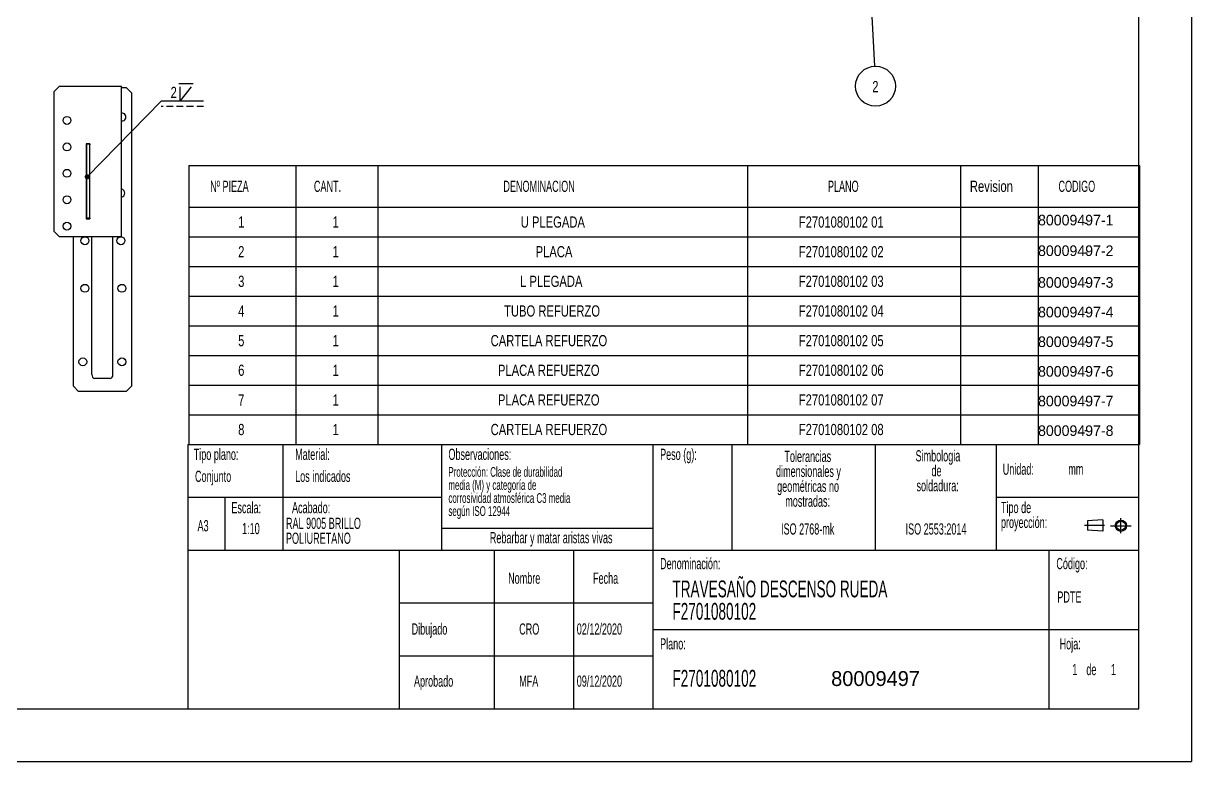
# Model space of a CAD drawing. Extents: x 0 to 420, y 0 to 297.
# Drawn here: x 198.9 to 420, y 0 to 139.6 of the extents above; entities that cross this region are included whole.
import ezdxf

# ---------------------------------------------------------------- set-up
doc = ezdxf.new("R2010")
doc.units = 0
for name, pattern in [('SLD-CENTRADA-TRAZOS-LARGOS', [19.05, 15.24, -1.27, 1.27, -1.27]), ('SLD-CONTINUA', [0]), ('SLD-DISCONTINUA', [1.905, 1.27, -0.635])]:
    doc.linetypes.add(name, pattern=pattern)
doc.layers.get('0').update_dxf_attribs({"linetype": 'CONTINUOUS'})
doc.layers.add('FORMATO', color=7, linetype='SLD-CONTINUA')
doc.layers.add('SLD-0', color=179, linetype='SLD-CONTINUA')
doc.styles.add('SLDTEXTSTYLE0', font='TXT', dxfattribs={"width": 0.605})
doc.styles.add('SLDTEXTSTYLE1', font='TXT', dxfattribs={"width": 0.75})
doc.dimstyles.new('SLDDIMSTYLE2', dxfattribs={"dimtxt": 0.18, "dimasz": 3.175, "dimexe": 0, "dimexo": 0.0625, "dimgap": 0, "dimtad": 0, "dimtih": 1, "dimtoh": 1, "dimdec": 0, "dimrnd": 1e-09, "dimzin": 0, "dimdsep": 46, "dimtxsty": 'Standard', "dimsah": 1, "dimcen": 0.09, "dimadec": 0, "dimazin": 0, "dimtfac": 3.175, "dimtdec": 0, "dimtofl": 0, "dimtmove": 0, "dimatfit": 3, "dimfxl": 0, "dimtolj": 1, "dimtzin": 0, "dimarcsym": 0})
doc.dimstyles.new('SLDDIMSTYLE3', dxfattribs={"dimtxt": 0.18, "dimasz": 0.976923, "dimexe": 0, "dimexo": 0.0625, "dimgap": 0, "dimtad": 0, "dimtih": 1, "dimtoh": 1, "dimdec": 0, "dimrnd": 1e-09, "dimzin": 0, "dimdsep": 46, "dimtxsty": 'Standard', "dimblk1": 'DOT', "dimblk2": 'DOT', "dimsah": 1, "dimcen": 0.09, "dimadec": 0, "dimazin": 0, "dimtfac": 0.976923, "dimtdec": 0, "dimtofl": 0, "dimtmove": 0, "dimatfit": 3, "dimldrblk": 'DOT', "dimfxl": 0, "dimtolj": 1, "dimtzin": 0, "dimarcsym": 0})

# ---------------------------------------------------------------- blocks, each defined once
blk = doc.blocks.new('BLOQUE3')
at = {"color": 7, "linetype": 'SLD-CONTINUA'}
for p, q in [((397.68, 130.95), (395.23, 130.77)), ((397.68, 130.95), (397.68, 129.16)), ((395.23, 130.77), (395.23, 129.34)), ((397.68, 129.16), (395.23, 129.34))]:
    blk.add_line(p, q, dxfattribs=at)
at = {"color": 7, "linetype": 'SLD-CENTRADA-TRAZOS-LARGOS'}
for p, q in [((400.52, 128.85), (400.52, 131.19)), ((397.92, 130.06), (394.8, 130.06)), ((398.88, 130.02), (402.16, 130.02))]:
    blk.add_line(p, q, dxfattribs=at)
at = {"color": 7, "linetype": 'SLD-CONTINUA'}
for radius in [0.892, 0.713]:
    blk.add_circle((400.52, 130.02), radius, dxfattribs=at)
blk = doc.blocks.new('SW_NOTE_0')
at = {"layer": 'SLD-0', "color": 0, "attachment_point": 2, "style": 'SLDTEXTSTYLE0'}
for s, insert, char_height in [('Tolerancias', (7.41, 2.73), 2.1167), ('dimensionales y', (7.54, -0.09), 2.1167), ('geométricas no', (7.46, -2.92), 2.1167), ('mostradas:', (7.38, -5.74), 2.117)]:
    blk.add_mtext(s, dxfattribs=dict(at, insert=insert, char_height=char_height))
blk = doc.blocks.new('SW_NOTE_0_1')
at = {"layer": 'SLD-0', "color": 0, "attachment_point": 1, "style": 'SLDTEXTSTYLE0'}
for s, insert, char_height in [('Tipo de', (0, 2.73), 2.117), ('proyección:', (0, -0.09), 2.1167)]:
    blk.add_mtext(s, dxfattribs=dict(at, insert=insert, char_height=char_height))
blk = doc.blocks.new('SW_NOTE_0_2')
at = {"layer": 'SLD-0', "color": 0, "char_height": 2.117, "attachment_point": 2, "style": 'SLDTEXTSTYLE0'}
for s, insert in [('Simbologia', (7.11, 2.73)), ('de', (6.84, -0.09)), ('soldadura:', (7.06, -2.92))]:
    blk.add_mtext(s, dxfattribs=dict(at, insert=insert))
blk = doc.blocks.new('SW_NOTE_0_4')
at = {"layer": 'SLD-0', "color": 0, "char_height": 2.1167, "attachment_point": 1, "style": 'SLDTEXTSTYLE0'}
for s, insert in [('RAL 9005 BRILLO', (0, 2.73)), ('POLIURETANO', (0, -0.09))]:
    blk.add_mtext(s, dxfattribs=dict(at, insert=insert))
blk = doc.blocks.new('SW_NOTE_0_5')
at = {"layer": 'SLD-0', "color": 0, "char_height": 1.8521, "attachment_point": 1, "style": 'SLDTEXTSTYLE0'}
for s, insert in [('Protección: Clase de durabilidad', (0, 2.39)), ('media (M) y categoría de', (0, -0.08)), ('corrosividad atmosférica C3 media', (0, -2.55)), ('según ISO 12944', (0, -5.02))]:
    blk.add_mtext(s, dxfattribs=dict(at, insert=insert))
blk = doc.blocks.new('SW_NOTE_0_6')
at = {"layer": 'SLD-0', "color": 0, "char_height": 3.175, "attachment_point": 1, "style": 'SLDTEXTSTYLE0'}
for s, insert in [('TRAVESAÑO DESCENSO RUEDA', (0, 4.09)), ('F2701080102', (0, -0.14))]:
    blk.add_mtext(s, dxfattribs=dict(at, insert=insert))
blk = doc.blocks.new('SW_TABLEANNOTATION_0')
at = {"layer": 'FORMATO', "color": 0}
for p, q in [((0, 0), (0, -7.91)), ((0, 0), (20.21, 0)), ((20.21, 0), (20.21, -7.91)), ((20.21, 0), (35.73, 0)), ((35.73, 0), (35.73, -7.91)), ((35.73, 0), (105.74, 0)), ((105.74, 0), (105.74, -7.91)), ((105.74, 0), (146.04, 0)), ((146.04, 0), (146.04, -7.91)), ((146.04, 0), (160.71, 0)), ((160.71, 0), (160.71, -7.91)), ((160.71, 0), (179.89, 0)), ((179.89, 0), (179.89, -7.91)), ((0, -7.91), (20.21, -7.91)), ((0, -7.91), (0, -13.52)), ((20.21, -7.91), (35.73, -7.91)), ((20.21, -7.91), (20.21, -13.52)), ((35.73, -7.91), (105.74, -7.91)), ((35.73, -7.91), (35.73, -13.52)), ((105.74, -7.91), (146.04, -7.91)), ((105.74, -7.91), (105.74, -13.52)), ((146.04, -7.91), (160.71, -7.91)), ((146.04, -7.91), (146.04, -13.52)), ((160.71, -7.91), (179.89, -7.91)), ((160.71, -7.91), (160.71, -13.52)), ((179.89, -7.91), (179.89, -13.52)), ((0, -13.52), (0, -19.12)), ((0, -13.52), (20.21, -13.52)), ((20.21, -13.52), (20.21, -19.12)), ((20.21, -13.52), (35.73, -13.52)), ((35.73, -13.52), (35.73, -19.12)), ((35.73, -13.52), (105.74, -13.52)), ((105.74, -13.52), (105.74, -19.12)), ((105.74, -13.52), (146.04, -13.52)), ((146.04, -13.52), (146.04, -19.12)), ((146.04, -13.52), (160.71, -13.52)), ((160.71, -13.52), (160.71, -19.12)), ((160.71, -13.52), (179.89, -13.52)), ((179.89, -13.52), (179.89, -19.12)), ((0, -19.12), (0, -24.73)), ((0, -19.12), (20.21, -19.12)), ((20.21, -19.12), (20.21, -24.73)), ((20.21, -19.12), (35.73, -19.12)), ((35.73, -19.12), (35.73, -24.73)), ((35.73, -19.12), (105.74, -19.12)), ((105.74, -19.12), (105.74, -24.73)), ((105.74, -19.12), (146.04, -19.12)), ((146.04, -19.12), (146.04, -24.73)), ((146.04, -19.12), (160.71, -19.12)), ((160.71, -19.12), (160.71, -24.73)), ((160.71, -19.12), (179.89, -19.12)), ((179.89, -19.12), (179.89, -24.73)), ((0, -24.73), (0, -30.34)), ((0, -24.73), (20.21, -24.73)), ((20.21, -24.73), (20.21, -30.34)), ((20.21, -24.73), (35.73, -24.73)), ((35.73, -24.73), (35.73, -30.34)), ((35.73, -24.73), (105.74, -24.73)), ((105.74, -24.73), (105.74, -30.34)), ((105.74, -24.73), (146.04, -24.73)), ((146.04, -24.73), (146.04, -30.34)), ((146.04, -24.73), (160.71, -24.73)), ((160.71, -24.73), (160.71, -30.34)), ((160.71, -24.73), (179.89, -24.73)), ((179.89, -24.73), (179.89, -30.34)), ((0, -30.34), (0, -35.94)), ((0, -30.34), (20.21, -30.34)), ((20.21, -30.34), (20.21, -35.94)), ((20.21, -30.34), (35.73, -30.34)), ((35.73, -30.34), (35.73, -35.94)), ((35.73, -30.34), (105.74, -30.34)), ((105.74, -30.34), (105.74, -35.94)), ((105.74, -30.34), (146.04, -30.34)), ((146.04, -30.34), (146.04, -35.94)), ((146.04, -30.34), (160.71, -30.34)), ((160.71, -30.34), (160.71, -35.94)), ((160.71, -30.34), (179.89, -30.34)), ((179.89, -30.34), (179.89, -35.94)), ((0, -35.94), (0, -41.55)), ((0, -35.94), (20.21, -35.94)), ((20.21, -35.94), (20.21, -41.55)), ((20.21, -35.94), (35.73, -35.94)), ((35.73, -35.94), (35.73, -41.55)), ((35.73, -35.94), (105.74, -35.94)), ((105.74, -35.94), (105.74, -41.55)), ((105.74, -35.94), (146.04, -35.94)), ((146.04, -35.94), (146.04, -41.55)), ((146.04, -35.94), (160.71, -35.94)), ((160.71, -35.94), (160.71, -41.55)), ((160.71, -35.94), (179.89, -35.94)), ((179.89, -35.94), (179.89, -41.55)), ((0, -41.55), (0, -47.16)), ((0, -41.55), (20.21, -41.55)), ((20.21, -41.55), (20.21, -47.16)), ((20.21, -41.55), (35.73, -41.55)), ((35.73, -41.55), (35.73, -47.16)), ((35.73, -41.55), (105.74, -41.55)), ((105.74, -41.55), (105.74, -47.16)), ((105.74, -41.55), (146.04, -41.55)), ((146.04, -41.55), (146.04, -47.16)), ((146.04, -41.55), (160.71, -41.55)), ((160.71, -41.55), (160.71, -47.16)), ((160.71, -41.55), (179.89, -41.55)), ((179.89, -41.55), (179.89, -47.16)), ((0, -47.16), (0, -52.76)), ((0, -47.16), (20.21, -47.16)), ((20.21, -47.16), (20.21, -52.76)), ((20.21, -47.16), (35.73, -47.16)), ((35.73, -47.16), (35.73, -52.76)), ((35.73, -47.16), (105.74, -47.16)), ((105.74, -47.16), (105.74, -52.76)), ((105.74, -47.16), (146.04, -47.16)), ((146.04, -47.16), (146.04, -52.76)), ((146.04, -47.16), (160.71, -47.16)), ((160.71, -47.16), (160.71, -52.76)), ((160.71, -47.16), (179.89, -47.16)), ((179.89, -47.16), (179.89, -52.76)), ((0, -52.76), (20.21, -52.76)), ((20.21, -52.76), (35.73, -52.76)), ((35.73, -52.76), (105.74, -52.76)), ((105.74, -52.76), (146.04, -52.76)), ((146.04, -52.76), (160.71, -52.76)), ((160.71, -52.76), (179.89, -52.76))]:
    blk.add_line(p, q, dxfattribs=at)
at = {"layer": 'FORMATO', "color": 0, "attachment_point": 1}
for s, insert, char_height, style in [('Nº PIEZA', (4.02, -2.88), 2.117, 'SLDTEXTSTYLE0'), ('CANT.', (23.66, -2.88), 2.117, 'SLDTEXTSTYLE0'), ('DENOMINACION', (59.52, -2.88), 2.1167, 'SLDTEXTSTYLE0'), ('PLANO', (120.95, -2.88), 2.117, 'SLDTEXTSTYLE0'), ('Revision', (147.81, -2.88), 2.117, 'SLDTEXTSTYLE1'), ('CODIGO', (164.58, -2.88), 2.117, 'SLDTEXTSTYLE0'), ('1', (9.32, -9.64), 2.12, 'SLDTEXTSTYLE1'), ('1', (27.19, -9.64), 2.12, 'SLDTEXTSTYLE1'), ('U PLEGADA', (62.8, -9.64), 2.117, 'SLDTEXTSTYLE1'), ('F2701080102 01', (115.43, -9.64), 2.1167, 'SLDTEXTSTYLE1'), ('-', (169.44, -9.64), 2.12, 'SLDTEXTSTYLE1'), ('2', (9.32, -15.25), 2.12, 'SLDTEXTSTYLE1'), ('1', (27.19, -15.25), 2.12, 'SLDTEXTSTYLE1'), ('PLACA', (65.62, -15.25), 2.117, 'SLDTEXTSTYLE1'), ('F2701080102 02', (115.43, -15.25), 2.1167, 'SLDTEXTSTYLE1'), ('-', (169.44, -15.25), 2.12, 'SLDTEXTSTYLE1'), ('3', (9.32, -20.85), 2.12, 'SLDTEXTSTYLE1'), ('1', (27.19, -20.85), 2.12, 'SLDTEXTSTYLE1'), ('L PLEGADA', (62.68, -20.85), 2.117, 'SLDTEXTSTYLE1'), ('F2701080102 03', (115.43, -20.85), 2.1167, 'SLDTEXTSTYLE1'), ('-', (169.44, -20.85), 2.12, 'SLDTEXTSTYLE1'), ('4', (9.32, -26.46), 2.12, 'SLDTEXTSTYLE1'), ('1', (27.19, -26.46), 2.12, 'SLDTEXTSTYLE1'), ('TUBO REFUERZO', (59.65, -26.46), 2.1167, 'SLDTEXTSTYLE1'), ('F2701080102 04', (115.43, -26.46), 2.1167, 'SLDTEXTSTYLE1'), ('-', (169.44, -26.46), 2.12, 'SLDTEXTSTYLE1'), ('5', (9.32, -32.07), 2.12, 'SLDTEXTSTYLE1'), ('1', (27.19, -32.07), 2.12, 'SLDTEXTSTYLE1'), ('CARTELA REFUERZO', (57.11, -32.07), 2.1167, 'SLDTEXTSTYLE1'), ('F2701080102 05', (115.43, -32.07), 2.1167, 'SLDTEXTSTYLE1'), ('-', (169.44, -32.07), 2.12, 'SLDTEXTSTYLE1'), ('6', (9.32, -37.67), 2.12, 'SLDTEXTSTYLE1'), ('1', (27.19, -37.67), 2.12, 'SLDTEXTSTYLE1'), ('PLACA REFUERZO', (58.49, -37.67), 2.1167, 'SLDTEXTSTYLE1'), ('F2701080102 06', (115.43, -37.67), 2.1167, 'SLDTEXTSTYLE1'), ('-', (169.44, -37.67), 2.12, 'SLDTEXTSTYLE1'), ('7', (9.32, -43.28), 2.12, 'SLDTEXTSTYLE1'), ('1', (27.19, -43.28), 2.12, 'SLDTEXTSTYLE1'), ('PLACA REFUERZO', (58.49, -43.28), 2.1167, 'SLDTEXTSTYLE1'), ('F2701080102 07', (115.43, -43.28), 2.1167, 'SLDTEXTSTYLE1'), ('-', (169.44, -43.28), 2.12, 'SLDTEXTSTYLE1'), ('8', (9.32, -48.88), 2.12, 'SLDTEXTSTYLE1'), ('1', (27.19, -48.88), 2.12, 'SLDTEXTSTYLE1'), ('CARTELA REFUERZO', (57.11, -48.88), 2.1167, 'SLDTEXTSTYLE1'), ('F2701080102 08', (115.43, -48.88), 2.1167, 'SLDTEXTSTYLE1'), ('-', (169.44, -48.88), 2.12, 'SLDTEXTSTYLE1')]:
    blk.add_mtext(s, dxfattribs=dict(at, insert=insert, char_height=char_height, style=style))
blk = doc.blocks.new('SW_NOTE_0_12')
at = {"layer": 'FORMATO', "color": 0}
blk.add_circle((0.2, -3.78), 3.79, dxfattribs=at)
at = {"layer": 'FORMATO', "color": 0, "insert": (0.18, -2.8), "char_height": 2.12, "attachment_point": 2, "style": 'SLDTEXTSTYLE1'}
blk.add_mtext('2', dxfattribs=at)
blk = doc.blocks.new('SW_SYMBOL_WELD_BUSB')
at = {"layer": 'FORMATO', "color": 0}
for q in [(200, 1000), (1000, 1000)]:
    blk.add_line((200, 0), q, dxfattribs=at)
blk = doc.blocks.new('SW_SYMBOL_WLDSI_FLT')
at = {"layer": 'FORMATO', "color": 0}
blk.add_line((0, 0), (1000, 0), dxfattribs=at)
blk = doc.blocks.new('SW_WELDSYMBOL_9')
at = {"layer": 'FORMATO', "color": 0}
blk.add_line((8, 0), (0, 0), dxfattribs=at)
at = {"layer": 'FORMATO', "color": 0, "linetype": 'SLD-DISCONTINUA'}
blk.add_line((8, -1), (0, -1), dxfattribs=at)
at = {"layer": 'FORMATO', "color": 0, "xscale": 0.0027037109375, "yscale": 0.0027037109375, "zscale": 0.0027037109375}
for name, p in [('SW_SYMBOL_WLDSI_FLT', (3.35, 3.37)), ('SW_SYMBOL_WELD_BUSB', (3.07, 0.01))]:
    blk.add_blockref(name, p, dxfattribs=at)
at = {"layer": 'FORMATO', "color": 0, "insert": (1.79, 2.73), "char_height": 2.12, "attachment_point": 1, "style": 'SLDTEXTSTYLE1'}
blk.add_mtext('2', dxfattribs=at)
blk = doc.blocks.new('_DOT')
at = {"color": 0, "linetype": 'ByBlock'}
blk.add_line((-0.5, 0), (-1, 0), dxfattribs=at)
at = {"color": 0, "linetype": 'ByBlock', "const_width": 0.5}
blk.add_lwpolyline([(-0.25, 0, 1), (0.25, 0, 1)], format="xyb", close=True, dxfattribs=at)

msp = doc.modelspace()

# ---------------------------------------------------------------- linework, layer by layer
at = {"color": 7, "linetype": 'SLD-CONTINUA'}
for p, q in [((420, 297), (420, 0)), ((410, 10), (410, 287)), ((205.751, 127.766), (204.751, 126.766)), ((204.751, 100.266), (204.751, 126.766)), ((205.751, 127.766), (216.251, 127.766)), ((216.251, 127.766), (217.451, 127.766)), ((217.451, 99.266), (217.451, 127.766)), ((217.451, 127.516), (218.351, 127.516)), ((219.351, 126.516), (218.351, 127.516)), ((219.351, 126.516), (219.351, 71.016)), ((217.551, 121.166), (217.451, 121.173)), ((210.801, 116.866), (210.801, 102.666)), ((211.501, 116.866), (210.801, 116.866)), ((210.851, 116.766), (210.851, 116.866)), ((210.851, 116.766), (210.851, 102.766)), ((211.451, 116.766), (210.851, 116.766)), ((211.451, 116.866), (211.451, 116.766)), ((211.451, 102.766), (211.451, 116.766)), ((211.501, 116.716), (211.451, 116.666)), ((211.501, 102.666), (211.501, 116.866)), ((210.801, 102.666), (211.501, 102.666)), ((211.451, 102.766), (210.851, 102.766)), ((210.851, 102.666), (210.851, 102.766)), ((211.451, 102.866), (211.501, 102.816)), ((211.451, 102.766), (211.451, 102.666)), ((204.751, 100.266), (205.751, 99.266)), ((216.251, 99.266), (205.751, 99.266)), ((208.351, 71.016), (208.351, 99.266)), ((211.851, 73.217), (211.851, 99.266)), ((215.851, 73.217), (215.851, 99.266)), ((217.451, 99.266), (216.251, 99.266)), ((208.351, 71.016), (209.351, 70.016)), ((215.331, 72.482), (212.371, 72.482)), ((218.351, 70.016), (219.351, 71.016)), ((218.351, 70.016), (209.351, 70.016)), ((230, 60), (410, 60)), ((230, 60), (230, 10)), ((20, 10), (410, 10)), ((7.531, 0), (420, 0))]:
    msp.add_line(p, q, dxfattribs=at)
for centre in [(207.151, 121.266), (207.151, 116.266), (207.151, 111.266), (207.151, 106.266), (207.151, 101.266), (210.551, 98.516), (217.351, 98.516), (210.551, 89.516), (217.551, 89.516), (210.151, 75.616), (217.551, 75.616)]:
    msp.add_circle(centre, 0.75, dxfattribs=at)
for centre, start, end in [((217.551, 121.916), 270, 97.66226), ((217.351, 107.516), 277.66226, 82.33774)]:
    msp.add_arc(centre, 0.75, start, end, dxfattribs=at)
for centre, start_param, end_param in [((212.371, 73.217), 1.5707963, 3.1415927), ((215.331, 73.217), 3.1415927, 4.712389)]:
    msp.add_ellipse(centre, major_axis=(0, 0.735), ratio=0.7071068, start_param=start_param, end_param=end_param, dxfattribs=at)
at = {"layer": 'SLD-0'}
for p, q in [((248, 60), (248, 40)), ((278, 60), (278, 40)), ((318, 60), (318, 40)), ((333, 60), (333, 40)), ((360.082, 60), (360.082, 40)), ((383, 60), (383, 40)), ((230, 50), (248, 50)), ((237, 50), (237, 40)), ((248, 50), (278, 50)), ((383, 50), (410, 50)), ((278, 44.158), (318, 44.158)), ((230, 40), (410, 40)), ((270, 40), (270, 10)), ((288, 40), (288, 10)), ((303, 40), (303, 10)), ((318, 40), (318, 10)), ((393, 40), (393, 10)), ((270, 30), (318, 30)), ((318, 25), (393, 25)), ((393, 25), (410, 25)), ((270, 20), (318, 20))]:
    msp.add_line(p, q, dxfattribs=at)

# ---------------------------------------------------------------- block references
at = {"color": 7, "linetype": 'Continuous', "xscale": 1.2, "yscale": 1.2, "zscale": 1.2}
msp.add_blockref('BLOQUE3', (-74.011, -111.408), dxfattribs=at)
at = {"layer": 'FORMATO', "color": 7}
for name, p in [('SW_NOTE_0_12', (359.968, 131.524)), ('SW_WELDSYMBOL_9', (224.968, 124.892))]:
    msp.add_blockref(name, p, dxfattribs=at)
at = {"layer": 'FORMATO'}
msp.add_blockref('SW_TABLEANNOTATION_0', (230.223, 112.75), dxfattribs=at)
at = {"layer": 'SLD-0'}
for name, p in [('SW_NOTE_0', (339.945, 56.056)), ('SW_NOTE_0_2', (364.873, 56.166)), ('SW_NOTE_0_5', (279.339, 53.33)), ('SW_NOTE_0_1', (383.914, 46.391)), ('SW_NOTE_0_4', (248.595, 43.399)), ('SW_NOTE_0_6', (321.739, 30.157))]:
    msp.add_blockref(name, p, dxfattribs=at)

# ---------------------------------------------------------------- texts
at = {"attachment_point": 1}
for s, width, insert, char_height in [('80009497-1', 16.12965, (390.928, 103.418), 2), ('80009497-2', 12.3934, (390.928, 97.629), 2), ('80009497', 29.8955, (351.78, 17.123), 2.8222)]:
    msp.add_mtext_dynamic_manual_height_columns(s, width=width, gutter_width=14.111, heights=[0], dxfattribs=dict(at, insert=insert, char_height=char_height))
at = {"char_height": 2, "width": 17.15, "attachment_point": 1}
for s, insert in [('80009497-3', (390.928, 91.625)), ('80009497-4', (390.928, 86.019)), ('80009497-5', (390.928, 80.413)), ('80009497-6', (390.928, 74.806)), ('80009497-7', (390.928, 69.2)), ('80009497-8', (390.928, 63.594))]:
    msp.add_mtext(s, dxfattribs=dict(at, insert=insert))
at = {"layer": 'SLD-0', "style": 'SLDTEXTSTYLE0'}
for s, insert, char_height, attachment_point in [('Tipo plano:', (231.129, 59.181), 2.11667, 1), ('Material:', (250.33, 59.181), 2.1167, 1), ('Observaciones:', (279.339, 59.181), 2.11667, 1), ('Peso (g):', (319.403, 59.181), 2.1167, 1), ('Unidad:', (384.246, 56.371), 2.1167, 1), ('mm', (396.662, 56.371), 2.1167, 1), ('Conjunto', (231.377, 55.019), 2.1167, 1), ('Los indicados', (250.33, 55.019), 2.11667, 1), ('Escala:', (238.263, 49.101), 2.1167, 1), ('Acabado:', (249.738, 49.101), 2.1167, 1), ('A3', (231.859, 45.674), 2.1167, 1), ('1:10', (240.29, 45.135), 2.1167, 1), ('ISO 2768-mk', (347.337, 45.06), 2.11667, 2), ('ISO 2553:2014', (371.625, 45.06), 2.11667, 2), ('Rebarbar y matar aristas vivas', (298.785, 43.424), 2.11667, 2), ('Denominación:', (319.403, 38.514), 2.11667, 1), ('Código:', (394.398, 38.514), 2.1167, 1), ('Nombre', (290.638, 35.755), 2.1167, 1), ('Fecha', (306.708, 35.755), 2.1167, 1), ('PDTE', (394.586, 32.193), 2.1167, 1), ('Dibujado', (272.373, 26.14), 2.1167, 1), ('CRO', (292.735, 26.14), 2.1167, 1), ('02/12/2020', (303.629, 26.14), 2.1167, 1), ('Plano:', (319.403, 23.338), 2.1167, 1), ('Hoja:', (395.014, 23.338), 2.1167, 1), ('1', (397.413, 18.475), 2.117, 1), ('1', (397.413, 18.475), 2.117, 1), ('de', (400.078, 18.475), 2.1167, 1), ('de', (400.078, 18.475), 2.1167, 1), ('1', (404.731, 18.475), 2.117, 1), ('1', (404.731, 18.475), 2.117, 1), ('Aprobado', (272.825, 16.282), 2.1167, 1), ('MFA', (292.735, 16.282), 2.1167, 1), ('09/12/2020', (303.629, 16.282), 2.1167, 1), ('F2701080102', (321.739, 17.347), 3.175, 1)]:
    msp.add_mtext(s, dxfattribs=dict(at, insert=insert, char_height=char_height, attachment_point=attachment_point))

# ---------------------------------------------------------------- leaders
at = {"layer": 'FORMATO', "color": 7}
for points, dimstyle in [([(359.276, 144.546), (359.968, 131.524)], 'SLDDIMSTYLE2'), ([(210.979, 110.599), (224.968, 124.892)], 'SLDDIMSTYLE3')]:
    msp.add_leader(points, dimstyle=dimstyle, dxfattribs=at)

doc.saveas('drawing.dxf')
